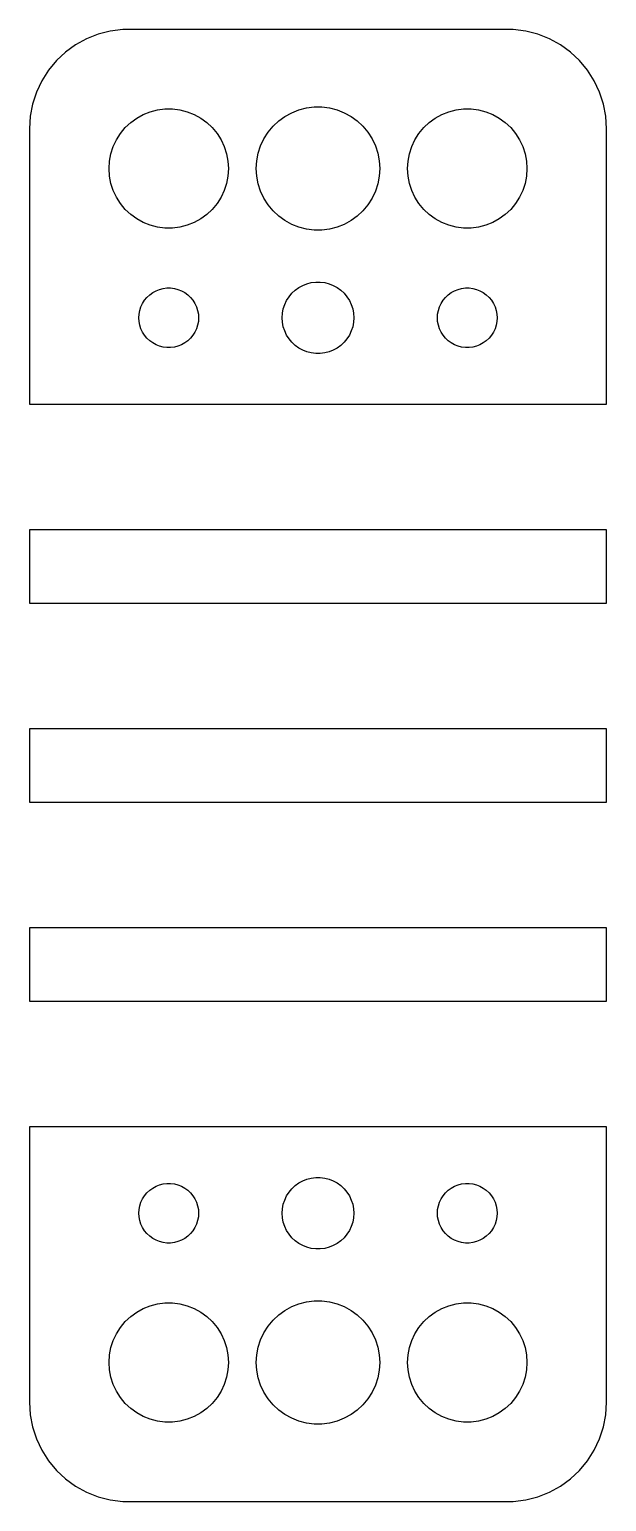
# Model space of a CAD drawing. Header units: metres. Extents: x -14 to 64, y 131 to 289.
# Drawn here: x -14.5 to 14.5, y 215 to 289 of the extents above; entities that cross this region are included whole.
import ezdxf

# ---------------------------------------------------------------- set-up
doc = ezdxf.new("R2010")
doc.units = ezdxf.units.M

msp = doc.modelspace()

# ---------------------------------------------------------------- linework, layer by layer
for p, q in [((-11.6289, 288.524), (-12.1791, 288.222)), ((-11.0451, 288.755), (-11.6289, 288.524)), ((-10.4369, 288.911), (-11.0451, 288.755)), ((-9.81395, 288.99), (-10.4369, 288.911)), ((9.81395, 288.99), (-9.81395, 288.99)), ((10.4369, 288.911), (9.81395, 288.99)), ((11.0451, 288.755), (10.4369, 288.911)), ((11.6289, 288.524), (11.0451, 288.755)), ((12.1791, 288.222), (11.6289, 288.524)), ((-12.6871, 287.853), (-13.1448, 287.423)), ((-12.1791, 288.222), (-12.6871, 287.853)), ((12.6871, 287.853), (12.1791, 288.222)), ((13.1448, 287.423), (12.6871, 287.853)), ((-13.1448, 287.423), (-13.5451, 286.939)), ((13.5451, 286.939), (13.1448, 287.423)), ((-13.8815, 286.409), (-14.1489, 285.841)), ((-13.5451, 286.939), (-13.8815, 286.409)), ((13.8815, 286.409), (13.5451, 286.939)), ((14.1489, 285.841), (13.8815, 286.409)), ((-14.1489, 285.841), (-14.3429, 285.243)), ((14.3429, 285.243), (14.1489, 285.841)), ((-14.3429, 285.243), (-14.4606, 284.627)), ((-8.77733, 284.714), (-8.42705, 284.853)), ((-8.42705, 284.853), (-8.06213, 284.947)), ((-8.06213, 284.947), (-7.68837, 284.994)), ((-7.68837, 284.994), (-7.31161, 284.994)), ((-7.31161, 284.994), (-6.93785, 284.947)), ((-6.93785, 284.947), (-6.57294, 284.853)), ((-6.57294, 284.853), (-6.22266, 284.714)), ((-1.3199, 284.805), (-0.95795, 284.948)), ((-0.95795, 284.948), (-0.58087, 285.045)), ((-0.58087, 285.045), (-0.19464, 285.094)), ((-0.19464, 285.094), (0.19464, 285.094)), ((0.19464, 285.094), (0.58087, 285.045)), ((0.58087, 285.045), (0.95795, 284.948)), ((0.95795, 284.948), (1.3199, 284.805)), ((6.22266, 284.714), (6.57294, 284.853)), ((6.57294, 284.853), (6.93785, 284.947)), ((6.93785, 284.947), (7.31161, 284.994)), ((7.31161, 284.994), (7.68837, 284.994)), ((7.68837, 284.994), (8.06213, 284.947)), ((8.06213, 284.947), (8.42705, 284.853)), ((8.42705, 284.853), (8.77733, 284.714)), ((14.4606, 284.627), (14.3429, 285.243)), ((-14.4606, 284.627), (-14.5, 284)), ((-9.6869, 284.054), (-9.41226, 284.312)), ((-9.41226, 284.312), (-9.10747, 284.533)), ((-9.10747, 284.533), (-8.77733, 284.714)), ((-6.22266, 284.714), (-5.89252, 284.533)), ((-5.89252, 284.533), (-5.58772, 284.312)), ((-5.58772, 284.312), (-5.31308, 284.054)), ((-2.50795, 283.822), (-2.2598, 284.122)), ((-2.2598, 284.122), (-1.97601, 284.389)), ((-1.97601, 284.389), (-1.66106, 284.617)), ((-1.66106, 284.617), (-1.3199, 284.805)), ((1.3199, 284.805), (1.66106, 284.617)), ((1.66106, 284.617), (1.97601, 284.389)), ((1.97601, 284.389), (2.2598, 284.122)), ((2.2598, 284.122), (2.50795, 283.822)), ((5.31308, 284.054), (5.58772, 284.312)), ((5.58772, 284.312), (5.89252, 284.533)), ((5.89252, 284.533), (6.22266, 284.714)), ((8.77733, 284.714), (9.10747, 284.533)), ((9.10747, 284.533), (9.41226, 284.312)), ((9.41226, 284.312), (9.6869, 284.054)), ((14.5, 284), (14.4606, 284.627)), ((-14.5, 284), (-14.5, 270.162)), ((-10.2893, 283.104), (-10.1289, 283.445)), ((-10.1289, 283.445), (-9.92705, 283.763)), ((-9.92705, 283.763), (-9.6869, 284.054)), ((-5.31308, 284.054), (-5.07294, 283.763)), ((-5.07294, 283.763), (-4.87108, 283.445)), ((-4.87108, 283.445), (-4.71066, 283.104)), ((-2.88229, 283.141), (-2.71654, 283.493)), ((-2.71654, 283.493), (-2.50795, 283.822)), ((2.50795, 283.822), (2.71654, 283.493)), ((2.71654, 283.493), (2.88229, 283.141)), ((4.71066, 283.104), (4.87108, 283.445)), ((4.87108, 283.445), (5.07294, 283.763)), ((5.07294, 283.763), (5.31308, 284.054)), ((9.6869, 284.054), (9.92705, 283.763)), ((9.92705, 283.763), (10.1289, 283.445)), ((10.1289, 283.445), (10.2893, 283.104)), ((14.5, 270.162), (14.5, 284)), ((-10.4763, 282.376), (-10.4057, 282.746)), ((-10.4057, 282.746), (-10.2893, 283.104)), ((-4.71066, 283.104), (-4.59424, 282.746)), ((-4.59424, 282.746), (-4.52365, 282.376)), ((-3.07555, 282.389), (-3.00259, 282.771)), ((-3.00259, 282.771), (-2.88229, 283.141)), ((2.88229, 283.141), (3.00259, 282.771)), ((3.00259, 282.771), (3.07555, 282.389)), ((4.52365, 282.376), (4.59424, 282.746)), ((4.59424, 282.746), (4.71066, 283.104)), ((10.2893, 283.104), (10.4057, 282.746)), ((10.4057, 282.746), (10.4763, 282.376)), ((-10.5, 282), (-10.4763, 282.376)), ((-10.4763, 281.624), (-10.5, 282)), ((-4.52365, 282.376), (-4.5, 282)), ((-4.5, 282), (-4.52365, 281.624)), ((-3.09999, 282), (-3.07555, 282.389)), ((-3.07555, 281.611), (-3.09999, 282)), ((3.07555, 282.389), (3.09999, 282)), ((3.09999, 282), (3.07555, 281.611)), ((4.5, 282), (4.52365, 282.376)), ((4.52365, 281.624), (4.5, 282)), ((10.4763, 282.376), (10.5, 282)), ((10.5, 282), (10.4763, 281.624)), ((-10.4057, 281.254), (-10.4763, 281.624)), ((-10.2893, 280.896), (-10.4057, 281.254)), ((-4.59424, 281.254), (-4.71066, 280.896)), ((-4.52365, 281.624), (-4.59424, 281.254)), ((-3.00259, 281.229), (-3.07555, 281.611)), ((-2.88229, 280.859), (-3.00259, 281.229)), ((3.00259, 281.229), (2.88229, 280.859)), ((3.07555, 281.611), (3.00259, 281.229)), ((4.59424, 281.254), (4.52365, 281.624)), ((4.71066, 280.896), (4.59424, 281.254)), ((10.4057, 281.254), (10.2893, 280.896)), ((10.4763, 281.624), (10.4057, 281.254)), ((-10.1289, 280.555), (-10.2893, 280.896)), ((-9.92705, 280.237), (-10.1289, 280.555)), ((-4.87108, 280.555), (-5.07294, 280.237)), ((-4.71066, 280.896), (-4.87108, 280.555)), ((-2.71654, 280.507), (-2.88229, 280.859)), ((-2.50795, 280.178), (-2.71654, 280.507)), ((2.71654, 280.507), (2.50795, 280.178)), ((2.88229, 280.859), (2.71654, 280.507)), ((4.87108, 280.555), (4.71066, 280.896)), ((5.07294, 280.237), (4.87108, 280.555)), ((10.1289, 280.555), (9.92705, 280.237)), ((10.2893, 280.896), (10.1289, 280.555)), ((-9.6869, 279.946), (-9.92705, 280.237)), ((-9.41226, 279.688), (-9.6869, 279.946)), ((-9.10747, 279.467), (-9.41226, 279.688)), ((-5.58772, 279.688), (-5.89252, 279.467)), ((-5.31308, 279.946), (-5.58772, 279.688)), ((-5.07294, 280.237), (-5.31308, 279.946)), ((-2.2598, 279.878), (-2.50795, 280.178)), ((-1.97601, 279.611), (-2.2598, 279.878)), ((2.2598, 279.878), (1.97601, 279.611)), ((2.50795, 280.178), (2.2598, 279.878)), ((5.31308, 279.946), (5.07294, 280.237)), ((5.58772, 279.688), (5.31308, 279.946)), ((5.89252, 279.467), (5.58772, 279.688)), ((9.41226, 279.688), (9.10747, 279.467)), ((9.6869, 279.946), (9.41226, 279.688)), ((9.92705, 280.237), (9.6869, 279.946)), ((-8.77733, 279.286), (-9.10747, 279.467)), ((-8.42705, 279.147), (-8.77733, 279.286)), ((-8.06213, 279.053), (-8.42705, 279.147)), ((-7.68837, 279.006), (-8.06213, 279.053)), ((-7.31161, 279.006), (-7.68837, 279.006)), ((-6.93785, 279.053), (-7.31161, 279.006)), ((-6.57294, 279.147), (-6.93785, 279.053)), ((-6.22266, 279.286), (-6.57294, 279.147)), ((-5.89252, 279.467), (-6.22266, 279.286)), ((-1.66106, 279.383), (-1.97601, 279.611)), ((-1.3199, 279.195), (-1.66106, 279.383)), ((-0.95795, 279.052), (-1.3199, 279.195)), ((-0.58087, 278.955), (-0.95795, 279.052)), ((-0.19464, 278.906), (-0.58087, 278.955)), ((0.19464, 278.906), (-0.19464, 278.906)), ((0.58087, 278.955), (0.19464, 278.906)), ((0.95795, 279.052), (0.58087, 278.955)), ((1.3199, 279.195), (0.95795, 279.052)), ((1.66106, 279.383), (1.3199, 279.195)), ((1.97601, 279.611), (1.66106, 279.383)), ((6.22266, 279.286), (5.89252, 279.467)), ((6.57294, 279.147), (6.22266, 279.286)), ((6.93785, 279.053), (6.57294, 279.147)), ((7.31161, 279.006), (6.93785, 279.053)), ((7.68837, 279.006), (7.31161, 279.006)), ((8.06213, 279.053), (7.68837, 279.006)), ((8.42705, 279.147), (8.06213, 279.053)), ((8.77733, 279.286), (8.42705, 279.147)), ((9.10747, 279.467), (8.77733, 279.286)), ((-7.96352, 275.927), (-7.78107, 275.973)), ((-7.78107, 275.973), (-7.59418, 275.997)), ((-7.59418, 275.997), (-7.40581, 275.997)), ((-7.40581, 275.997), (-7.21892, 275.973)), ((-7.21892, 275.973), (-7.03647, 275.927)), ((-1.14735, 275.887), (-0.96448, 276.02)), ((-0.96448, 276.02), (-0.76639, 276.129)), ((-0.76639, 276.129), (-0.55623, 276.212)), ((-0.55623, 276.212), (-0.33728, 276.268)), ((-0.33728, 276.268), (-0.11302, 276.296)), ((-0.11302, 276.296), (0.11302, 276.296)), ((0.11302, 276.296), (0.33728, 276.268)), ((0.33728, 276.268), (0.55623, 276.212)), ((0.55623, 276.212), (0.76639, 276.129)), ((0.76639, 276.129), (0.96448, 276.02)), ((0.96448, 276.02), (1.14735, 275.887)), ((7.03647, 275.927), (7.21892, 275.973)), ((7.21892, 275.973), (7.40581, 275.997)), ((7.40581, 275.997), (7.59418, 275.997)), ((7.59418, 275.997), (7.78107, 275.973)), ((7.78107, 275.973), (7.96352, 275.927)), ((-8.89465, 275.052), (-8.81445, 275.223)), ((-8.81445, 275.223), (-8.71352, 275.382)), ((-8.71352, 275.382), (-8.59344, 275.527)), ((-8.59344, 275.527), (-8.45613, 275.656)), ((-8.45613, 275.656), (-8.30373, 275.766)), ((-8.30373, 275.766), (-8.13866, 275.857)), ((-8.13866, 275.857), (-7.96352, 275.927)), ((-7.03647, 275.927), (-6.86133, 275.857)), ((-6.86133, 275.857), (-6.69626, 275.766)), ((-6.69626, 275.766), (-6.54385, 275.656)), ((-6.54385, 275.656), (-6.40654, 275.527)), ((-6.40654, 275.527), (-6.28647, 275.382)), ((-6.28647, 275.382), (-6.18553, 275.223)), ((-6.18553, 275.223), (-6.10533, 275.052)), ((-1.67358, 275.163), (-1.57735, 275.367)), ((-1.57735, 275.367), (-1.45622, 275.558)), ((-1.45622, 275.558), (-1.31213, 275.732)), ((-1.31213, 275.732), (-1.14735, 275.887)), ((1.14735, 275.887), (1.31213, 275.732)), ((1.31213, 275.732), (1.45622, 275.558)), ((1.45622, 275.558), (1.57735, 275.367)), ((1.57735, 275.367), (1.67358, 275.163)), ((6.10533, 275.052), (6.18553, 275.223)), ((6.18553, 275.223), (6.28647, 275.382)), ((6.28647, 275.382), (6.40654, 275.527)), ((6.40654, 275.527), (6.54385, 275.656)), ((6.54385, 275.656), (6.69626, 275.766)), ((6.69626, 275.766), (6.86133, 275.857)), ((6.86133, 275.857), (7.03647, 275.927)), ((7.96352, 275.927), (8.13866, 275.857)), ((8.13866, 275.857), (8.30373, 275.766)), ((8.30373, 275.766), (8.45613, 275.656)), ((8.45613, 275.656), (8.59344, 275.527)), ((8.59344, 275.527), (8.71352, 275.382)), ((8.71352, 275.382), (8.81445, 275.223)), ((8.81445, 275.223), (8.89465, 275.052)), ((-9, 274.5), (-8.98816, 274.688)), ((-8.98816, 274.312), (-9, 274.5)), ((-8.98816, 274.688), (-8.95287, 274.873)), ((-8.95287, 274.873), (-8.89465, 275.052)), ((-6.10533, 275.052), (-6.04712, 274.873)), ((-6.04712, 274.873), (-6.01183, 274.688)), ((-6.01183, 274.688), (-6, 274.5)), ((-6, 274.5), (-6.01183, 274.312)), ((-1.79999, 274.5), (-1.7858, 274.726)), ((-1.7858, 274.274), (-1.79999, 274.5)), ((-1.7858, 274.726), (-1.74344, 274.948)), ((-1.74344, 274.948), (-1.67358, 275.163)), ((1.67358, 275.163), (1.74344, 274.948)), ((1.74344, 274.948), (1.7858, 274.726)), ((1.7858, 274.726), (1.79999, 274.5)), ((1.79999, 274.5), (1.7858, 274.274)), ((6, 274.5), (6.01183, 274.688)), ((6.01183, 274.312), (6, 274.5)), ((6.01183, 274.688), (6.04712, 274.873)), ((6.04712, 274.873), (6.10533, 275.052)), ((8.89465, 275.052), (8.95287, 274.873)), ((8.95287, 274.873), (8.98816, 274.688)), ((8.98816, 274.688), (9, 274.5)), ((9, 274.5), (8.98816, 274.312)), ((-8.95287, 274.127), (-8.98816, 274.312)), ((-8.89465, 273.948), (-8.95287, 274.127)), ((-8.81445, 273.777), (-8.89465, 273.948)), ((-8.71352, 273.618), (-8.81445, 273.777)), ((-6.18553, 273.777), (-6.28647, 273.618)), ((-6.10533, 273.948), (-6.18553, 273.777)), ((-6.04712, 274.127), (-6.10533, 273.948)), ((-6.01183, 274.312), (-6.04712, 274.127)), ((-1.74344, 274.052), (-1.7858, 274.274)), ((-1.67358, 273.837), (-1.74344, 274.052)), ((-1.57735, 273.633), (-1.67358, 273.837)), ((1.67358, 273.837), (1.57735, 273.633)), ((1.74344, 274.052), (1.67358, 273.837)), ((1.7858, 274.274), (1.74344, 274.052)), ((6.04712, 274.127), (6.01183, 274.312)), ((6.10533, 273.948), (6.04712, 274.127)), ((6.18553, 273.777), (6.10533, 273.948)), ((6.28647, 273.618), (6.18553, 273.777)), ((8.81445, 273.777), (8.71352, 273.618)), ((8.89465, 273.948), (8.81445, 273.777)), ((8.95287, 274.127), (8.89465, 273.948)), ((8.98816, 274.312), (8.95287, 274.127)), ((-8.59344, 273.473), (-8.71352, 273.618)), ((-8.45613, 273.344), (-8.59344, 273.473)), ((-8.30373, 273.234), (-8.45613, 273.344)), ((-8.13866, 273.143), (-8.30373, 273.234)), ((-7.96352, 273.073), (-8.13866, 273.143)), ((-7.78107, 273.027), (-7.96352, 273.073)), ((-7.59418, 273.003), (-7.78107, 273.027)), ((-7.40581, 273.003), (-7.59418, 273.003)), ((-7.21892, 273.027), (-7.40581, 273.003)), ((-7.03647, 273.073), (-7.21892, 273.027)), ((-6.86133, 273.143), (-7.03647, 273.073)), ((-6.69626, 273.234), (-6.86133, 273.143)), ((-6.54385, 273.344), (-6.69626, 273.234)), ((-6.40654, 273.473), (-6.54385, 273.344)), ((-6.28647, 273.618), (-6.40654, 273.473)), ((-1.45622, 273.442), (-1.57735, 273.633)), ((-1.31213, 273.268), (-1.45622, 273.442)), ((-1.14735, 273.113), (-1.31213, 273.268)), ((-0.96448, 272.98), (-1.14735, 273.113)), ((1.14735, 273.113), (0.96448, 272.98)), ((1.31213, 273.268), (1.14735, 273.113)), ((1.45622, 273.442), (1.31213, 273.268)), ((1.57735, 273.633), (1.45622, 273.442)), ((6.40654, 273.473), (6.28647, 273.618)), ((6.54385, 273.344), (6.40654, 273.473)), ((6.69626, 273.234), (6.54385, 273.344)), ((6.86133, 273.143), (6.69626, 273.234)), ((7.03647, 273.073), (6.86133, 273.143)), ((7.21892, 273.027), (7.03647, 273.073)), ((7.40581, 273.003), (7.21892, 273.027)), ((7.59418, 273.003), (7.40581, 273.003)), ((7.78107, 273.027), (7.59418, 273.003)), ((7.96352, 273.073), (7.78107, 273.027)), ((8.13866, 273.143), (7.96352, 273.073)), ((8.30373, 273.234), (8.13866, 273.143)), ((8.45613, 273.344), (8.30373, 273.234)), ((8.59344, 273.473), (8.45613, 273.344)), ((8.71352, 273.618), (8.59344, 273.473)), ((-0.76639, 272.871), (-0.96448, 272.98)), ((-0.55623, 272.788), (-0.76639, 272.871)), ((-0.33728, 272.732), (-0.55623, 272.788)), ((-0.11302, 272.704), (-0.33728, 272.732)), ((0.11302, 272.704), (-0.11302, 272.704)), ((0.33728, 272.732), (0.11302, 272.704)), ((0.55623, 272.788), (0.33728, 272.732)), ((0.76639, 272.871), (0.55623, 272.788)), ((0.96448, 272.98), (0.76639, 272.871)), ((-14.5, 270.162), (14.5, 270.162)), ((14.5, 263.838), (-14.5, 263.838)), ((-14.5, 263.838), (-14.5, 260.162)), ((14.5, 260.162), (14.5, 263.838)), ((-14.5, 260.162), (14.5, 260.162)), ((14.5, 253.838), (-14.5, 253.838)), ((-14.5, 253.838), (-14.5, 250.162)), ((14.5, 250.162), (14.5, 253.838)), ((-14.5, 250.162), (14.5, 250.162)), ((14.5, 243.838), (-14.5, 243.838)), ((-14.5, 243.838), (-14.5, 240.162)), ((14.5, 240.162), (14.5, 243.838)), ((-14.5, 240.162), (14.5, 240.162)), ((14.5, 233.838), (-14.5, 233.838)), ((-14.5, 233.838), (-14.5, 220)), ((14.5, 220), (14.5, 233.838)), ((-8.30373, 230.766), (-8.13866, 230.857)), ((-8.13866, 230.857), (-7.96352, 230.927)), ((-7.96352, 230.927), (-7.78107, 230.973)), ((-7.78107, 230.973), (-7.59418, 230.997)), ((-7.59418, 230.997), (-7.40581, 230.997)), ((-7.40581, 230.997), (-7.21892, 230.973)), ((-7.21892, 230.973), (-7.03647, 230.927)), ((-7.03647, 230.927), (-6.86133, 230.857)), ((-6.86133, 230.857), (-6.69626, 230.766)), ((-1.31213, 230.732), (-1.14735, 230.887)), ((-1.14735, 230.887), (-0.96448, 231.02)), ((-0.96448, 231.02), (-0.76639, 231.129)), ((-0.76639, 231.129), (-0.55623, 231.212)), ((-0.55623, 231.212), (-0.33728, 231.268)), ((-0.33728, 231.268), (-0.11302, 231.296)), ((-0.11302, 231.296), (0.11302, 231.296)), ((0.11302, 231.296), (0.33728, 231.268)), ((0.33728, 231.268), (0.55623, 231.212)), ((0.55623, 231.212), (0.76639, 231.129)), ((0.76639, 231.129), (0.96448, 231.02)), ((0.96448, 231.02), (1.14735, 230.887)), ((1.14735, 230.887), (1.31213, 230.732)), ((6.69626, 230.766), (6.86133, 230.857)), ((6.86133, 230.857), (7.03647, 230.927)), ((7.03647, 230.927), (7.21892, 230.973)), ((7.21892, 230.973), (7.40581, 230.997)), ((7.40581, 230.997), (7.59418, 230.997)), ((7.59418, 230.997), (7.78107, 230.973)), ((7.78107, 230.973), (7.96352, 230.927)), ((7.96352, 230.927), (8.13866, 230.857)), ((8.13866, 230.857), (8.30373, 230.766)), ((-8.89465, 230.052), (-8.81445, 230.223)), ((-8.81445, 230.223), (-8.71352, 230.382)), ((-8.71352, 230.382), (-8.59344, 230.527)), ((-8.59344, 230.527), (-8.45613, 230.656)), ((-8.45613, 230.656), (-8.30373, 230.766)), ((-6.69626, 230.766), (-6.54385, 230.656)), ((-6.54385, 230.656), (-6.40654, 230.527)), ((-6.40654, 230.527), (-6.28647, 230.382)), ((-6.28647, 230.382), (-6.18553, 230.223)), ((-6.18553, 230.223), (-6.10533, 230.052)), ((-1.74344, 229.948), (-1.67358, 230.163)), ((-1.67358, 230.163), (-1.57735, 230.367)), ((-1.57735, 230.367), (-1.45622, 230.558)), ((-1.45622, 230.558), (-1.31213, 230.732)), ((1.31213, 230.732), (1.45622, 230.558)), ((1.45622, 230.558), (1.57735, 230.367)), ((1.57735, 230.367), (1.67358, 230.163)), ((1.67358, 230.163), (1.74344, 229.948)), ((6.10533, 230.052), (6.18553, 230.223)), ((6.18553, 230.223), (6.28647, 230.382)), ((6.28647, 230.382), (6.40654, 230.527)), ((6.40654, 230.527), (6.54385, 230.656)), ((6.54385, 230.656), (6.69626, 230.766)), ((8.30373, 230.766), (8.45613, 230.656)), ((8.45613, 230.656), (8.59344, 230.527)), ((8.59344, 230.527), (8.71352, 230.382)), ((8.71352, 230.382), (8.81445, 230.223)), ((8.81445, 230.223), (8.89465, 230.052)), ((-9, 229.5), (-8.98816, 229.688)), ((-8.98816, 229.312), (-9, 229.5)), ((-8.98816, 229.688), (-8.95287, 229.873)), ((-8.95287, 229.873), (-8.89465, 230.052)), ((-6.10533, 230.052), (-6.04712, 229.873)), ((-6.04712, 229.873), (-6.01183, 229.688)), ((-6.01183, 229.688), (-6, 229.5)), ((-6, 229.5), (-6.01183, 229.312)), ((-1.79999, 229.5), (-1.7858, 229.726)), ((-1.7858, 229.274), (-1.79999, 229.5)), ((-1.7858, 229.726), (-1.74344, 229.948)), ((1.74344, 229.948), (1.7858, 229.726)), ((1.7858, 229.726), (1.79999, 229.5)), ((1.79999, 229.5), (1.7858, 229.274)), ((6, 229.5), (6.01183, 229.688)), ((6.01183, 229.312), (6, 229.5)), ((6.01183, 229.688), (6.04712, 229.873)), ((6.04712, 229.873), (6.10533, 230.052)), ((8.89465, 230.052), (8.95287, 229.873)), ((8.95287, 229.873), (8.98816, 229.688)), ((8.98816, 229.688), (9, 229.5)), ((9, 229.5), (8.98816, 229.312)), ((-8.95287, 229.127), (-8.98816, 229.312)), ((-8.89465, 228.948), (-8.95287, 229.127)), ((-8.81445, 228.777), (-8.89465, 228.948)), ((-8.71352, 228.618), (-8.81445, 228.777)), ((-8.59344, 228.473), (-8.71352, 228.618)), ((-6.28647, 228.618), (-6.40654, 228.473)), ((-6.18553, 228.777), (-6.28647, 228.618)), ((-6.10533, 228.948), (-6.18553, 228.777)), ((-6.04712, 229.127), (-6.10533, 228.948)), ((-6.01183, 229.312), (-6.04712, 229.127)), ((-1.74344, 229.052), (-1.7858, 229.274)), ((-1.67358, 228.837), (-1.74344, 229.052)), ((-1.57735, 228.633), (-1.67358, 228.837)), ((-1.45622, 228.442), (-1.57735, 228.633)), ((1.57735, 228.633), (1.45622, 228.442)), ((1.67358, 228.837), (1.57735, 228.633)), ((1.74344, 229.052), (1.67358, 228.837)), ((1.7858, 229.274), (1.74344, 229.052)), ((6.04712, 229.127), (6.01183, 229.312)), ((6.10533, 228.948), (6.04712, 229.127)), ((6.18553, 228.777), (6.10533, 228.948)), ((6.28647, 228.618), (6.18553, 228.777)), ((6.40654, 228.473), (6.28647, 228.618)), ((8.71352, 228.618), (8.59344, 228.473)), ((8.81445, 228.777), (8.71352, 228.618)), ((8.89465, 228.948), (8.81445, 228.777)), ((8.95287, 229.127), (8.89465, 228.948)), ((8.98816, 229.312), (8.95287, 229.127)), ((-8.45613, 228.344), (-8.59344, 228.473)), ((-8.30373, 228.234), (-8.45613, 228.344)), ((-8.13866, 228.143), (-8.30373, 228.234)), ((-7.96352, 228.073), (-8.13866, 228.143)), ((-7.78107, 228.027), (-7.96352, 228.073)), ((-7.59418, 228.003), (-7.78107, 228.027)), ((-7.40581, 228.003), (-7.59418, 228.003)), ((-7.21892, 228.027), (-7.40581, 228.003)), ((-7.03647, 228.073), (-7.21892, 228.027)), ((-6.86133, 228.143), (-7.03647, 228.073)), ((-6.69626, 228.234), (-6.86133, 228.143)), ((-6.54385, 228.344), (-6.69626, 228.234)), ((-6.40654, 228.473), (-6.54385, 228.344)), ((-1.31213, 228.268), (-1.45622, 228.442)), ((-1.14735, 228.113), (-1.31213, 228.268)), ((-0.96448, 227.98), (-1.14735, 228.113)), ((-0.76639, 227.871), (-0.96448, 227.98)), ((-0.55623, 227.788), (-0.76639, 227.871)), ((0.76639, 227.871), (0.55623, 227.788)), ((0.96448, 227.98), (0.76639, 227.871)), ((1.14735, 228.113), (0.96448, 227.98)), ((1.31213, 228.268), (1.14735, 228.113)), ((1.45622, 228.442), (1.31213, 228.268)), ((6.54385, 228.344), (6.40654, 228.473)), ((6.69626, 228.234), (6.54385, 228.344)), ((6.86133, 228.143), (6.69626, 228.234)), ((7.03647, 228.073), (6.86133, 228.143)), ((7.21892, 228.027), (7.03647, 228.073)), ((7.40581, 228.003), (7.21892, 228.027)), ((7.59418, 228.003), (7.40581, 228.003)), ((7.78107, 228.027), (7.59418, 228.003)), ((7.96352, 228.073), (7.78107, 228.027)), ((8.13866, 228.143), (7.96352, 228.073)), ((8.30373, 228.234), (8.13866, 228.143)), ((8.45613, 228.344), (8.30373, 228.234)), ((8.59344, 228.473), (8.45613, 228.344)), ((-0.33728, 227.732), (-0.55623, 227.788)), ((-0.11302, 227.704), (-0.33728, 227.732)), ((0.11302, 227.704), (-0.11302, 227.704)), ((0.33728, 227.732), (0.11302, 227.704)), ((0.55623, 227.788), (0.33728, 227.732)), ((-8.42705, 224.853), (-8.06213, 224.947)), ((-8.06213, 224.947), (-7.68837, 224.994)), ((-7.68837, 224.994), (-7.31161, 224.994)), ((-7.31161, 224.994), (-6.93785, 224.947)), ((-6.93785, 224.947), (-6.57294, 224.853)), ((-1.3199, 224.805), (-0.95795, 224.948)), ((-0.95795, 224.948), (-0.58087, 225.045)), ((-0.58087, 225.045), (-0.19464, 225.094)), ((-0.19464, 225.094), (0.19464, 225.094)), ((0.19464, 225.094), (0.58087, 225.045)), ((0.58087, 225.045), (0.95795, 224.948)), ((0.95795, 224.948), (1.3199, 224.805)), ((6.57294, 224.853), (6.93785, 224.947)), ((6.93785, 224.947), (7.31161, 224.994)), ((7.31161, 224.994), (7.68837, 224.994)), ((7.68837, 224.994), (8.06213, 224.947)), ((8.06213, 224.947), (8.42705, 224.853)), ((-9.6869, 224.054), (-9.41226, 224.312)), ((-9.41226, 224.312), (-9.10747, 224.533)), ((-9.10747, 224.533), (-8.77733, 224.714)), ((-8.77733, 224.714), (-8.42705, 224.853)), ((-6.57294, 224.853), (-6.22266, 224.714)), ((-6.22266, 224.714), (-5.89252, 224.533)), ((-5.89252, 224.533), (-5.58772, 224.312)), ((-5.58772, 224.312), (-5.31308, 224.054)), ((-2.2598, 224.122), (-1.97601, 224.389)), ((-1.97601, 224.389), (-1.66106, 224.617)), ((-1.66106, 224.617), (-1.3199, 224.805)), ((1.3199, 224.805), (1.66106, 224.617)), ((1.66106, 224.617), (1.97601, 224.389)), ((1.97601, 224.389), (2.2598, 224.122)), ((5.31308, 224.054), (5.58772, 224.312)), ((5.58772, 224.312), (5.89252, 224.533)), ((5.89252, 224.533), (6.22266, 224.714)), ((6.22266, 224.714), (6.57294, 224.853)), ((8.42705, 224.853), (8.77733, 224.714)), ((8.77733, 224.714), (9.10747, 224.533)), ((9.10747, 224.533), (9.41226, 224.312)), ((9.41226, 224.312), (9.6869, 224.054)), ((-10.2893, 223.104), (-10.1289, 223.445)), ((-10.1289, 223.445), (-9.92705, 223.763)), ((-9.92705, 223.763), (-9.6869, 224.054)), ((-5.31308, 224.054), (-5.07294, 223.763)), ((-5.07294, 223.763), (-4.87108, 223.445)), ((-4.87108, 223.445), (-4.71066, 223.104)), ((-2.88229, 223.141), (-2.71654, 223.493)), ((-2.71654, 223.493), (-2.50795, 223.822)), ((-2.50795, 223.822), (-2.2598, 224.122)), ((2.2598, 224.122), (2.50795, 223.822)), ((2.50795, 223.822), (2.71654, 223.493)), ((2.71654, 223.493), (2.88229, 223.141)), ((4.71066, 223.104), (4.87108, 223.445)), ((4.87108, 223.445), (5.07294, 223.763)), ((5.07294, 223.763), (5.31308, 224.054)), ((9.6869, 224.054), (9.92705, 223.763)), ((9.92705, 223.763), (10.1289, 223.445)), ((10.1289, 223.445), (10.2893, 223.104)), ((-10.4763, 222.376), (-10.4057, 222.746)), ((-10.4057, 222.746), (-10.2893, 223.104)), ((-4.71066, 223.104), (-4.59424, 222.746)), ((-4.59424, 222.746), (-4.52365, 222.376)), ((-3.07555, 222.389), (-3.00259, 222.771)), ((-3.00259, 222.771), (-2.88229, 223.141)), ((2.88229, 223.141), (3.00259, 222.771)), ((3.00259, 222.771), (3.07555, 222.389)), ((4.52365, 222.376), (4.59424, 222.746)), ((4.59424, 222.746), (4.71066, 223.104)), ((10.2893, 223.104), (10.4057, 222.746)), ((10.4057, 222.746), (10.4763, 222.376)), ((-10.5, 222), (-10.4763, 222.376)), ((-10.4763, 221.624), (-10.5, 222)), ((-4.52365, 222.376), (-4.5, 222)), ((-4.5, 222), (-4.52365, 221.624)), ((-3.09999, 222), (-3.07555, 222.389)), ((-3.07555, 221.611), (-3.09999, 222)), ((3.07555, 222.389), (3.09999, 222)), ((3.09999, 222), (3.07555, 221.611)), ((4.5, 222), (4.52365, 222.376)), ((4.52365, 221.624), (4.5, 222)), ((10.4763, 222.376), (10.5, 222)), ((10.5, 222), (10.4763, 221.624)), ((-10.4057, 221.254), (-10.4763, 221.624)), ((-10.2893, 220.896), (-10.4057, 221.254)), ((-4.59424, 221.254), (-4.71066, 220.896)), ((-4.52365, 221.624), (-4.59424, 221.254)), ((-3.00259, 221.229), (-3.07555, 221.611)), ((-2.88229, 220.859), (-3.00259, 221.229)), ((3.00259, 221.229), (2.88229, 220.859)), ((3.07555, 221.611), (3.00259, 221.229)), ((4.59424, 221.254), (4.52365, 221.624)), ((4.71066, 220.896), (4.59424, 221.254)), ((10.4057, 221.254), (10.2893, 220.896)), ((10.4763, 221.624), (10.4057, 221.254)), ((-10.1289, 220.555), (-10.2893, 220.896)), ((-9.92705, 220.237), (-10.1289, 220.555)), ((-4.87108, 220.555), (-5.07294, 220.237)), ((-4.71066, 220.896), (-4.87108, 220.555)), ((-2.71654, 220.507), (-2.88229, 220.859)), ((-2.50795, 220.178), (-2.71654, 220.507)), ((2.71654, 220.507), (2.50795, 220.178)), ((2.88229, 220.859), (2.71654, 220.507)), ((4.87108, 220.555), (4.71066, 220.896)), ((5.07294, 220.237), (4.87108, 220.555)), ((10.1289, 220.555), (9.92705, 220.237)), ((10.2893, 220.896), (10.1289, 220.555)), ((-14.5, 220), (-14.4606, 219.373)), ((-9.6869, 219.946), (-9.92705, 220.237)), ((-9.41226, 219.688), (-9.6869, 219.946)), ((-5.31308, 219.946), (-5.58772, 219.688)), ((-5.07294, 220.237), (-5.31308, 219.946)), ((-2.2598, 219.878), (-2.50795, 220.178)), ((-1.97601, 219.611), (-2.2598, 219.878)), ((2.2598, 219.878), (1.97601, 219.611)), ((2.50795, 220.178), (2.2598, 219.878)), ((5.31308, 219.946), (5.07294, 220.237)), ((5.58772, 219.688), (5.31308, 219.946)), ((9.6869, 219.946), (9.41226, 219.688)), ((9.92705, 220.237), (9.6869, 219.946)), ((14.4606, 219.373), (14.5, 220)), ((-14.4606, 219.373), (-14.3429, 218.757)), ((-9.10747, 219.467), (-9.41226, 219.688)), ((-8.77733, 219.286), (-9.10747, 219.467)), ((-8.42705, 219.147), (-8.77733, 219.286)), ((-8.06213, 219.053), (-8.42705, 219.147)), ((-7.68837, 219.006), (-8.06213, 219.053)), ((-7.31161, 219.006), (-7.68837, 219.006)), ((-6.93785, 219.053), (-7.31161, 219.006)), ((-6.57294, 219.147), (-6.93785, 219.053)), ((-6.22266, 219.286), (-6.57294, 219.147)), ((-5.89252, 219.467), (-6.22266, 219.286)), ((-5.58772, 219.688), (-5.89252, 219.467)), ((-1.66106, 219.383), (-1.97601, 219.611)), ((-1.3199, 219.195), (-1.66106, 219.383)), ((-0.95795, 219.052), (-1.3199, 219.195)), ((-0.58087, 218.955), (-0.95795, 219.052)), ((0.95795, 219.052), (0.58087, 218.955)), ((1.3199, 219.195), (0.95795, 219.052)), ((1.66106, 219.383), (1.3199, 219.195)), ((1.97601, 219.611), (1.66106, 219.383)), ((5.89252, 219.467), (5.58772, 219.688)), ((6.22266, 219.286), (5.89252, 219.467)), ((6.57294, 219.147), (6.22266, 219.286)), ((6.93785, 219.053), (6.57294, 219.147)), ((7.31161, 219.006), (6.93785, 219.053)), ((7.68837, 219.006), (7.31161, 219.006)), ((8.06213, 219.053), (7.68837, 219.006)), ((8.42705, 219.147), (8.06213, 219.053)), ((8.77733, 219.286), (8.42705, 219.147)), ((9.10747, 219.467), (8.77733, 219.286)), ((9.41226, 219.688), (9.10747, 219.467)), ((14.3429, 218.757), (14.4606, 219.373)), ((-14.3429, 218.757), (-14.1489, 218.159)), ((-0.19464, 218.906), (-0.58087, 218.955)), ((0.19464, 218.906), (-0.19464, 218.906)), ((0.58087, 218.955), (0.19464, 218.906)), ((14.1489, 218.159), (14.3429, 218.757)), ((-14.1489, 218.159), (-13.8815, 217.591)), ((-13.8815, 217.591), (-13.5451, 217.061)), ((13.5451, 217.061), (13.8815, 217.591)), ((13.8815, 217.591), (14.1489, 218.159)), ((-13.5451, 217.061), (-13.1448, 216.577)), ((13.1448, 216.577), (13.5451, 217.061)), ((-13.1448, 216.577), (-12.6871, 216.147)), ((-12.6871, 216.147), (-12.1791, 215.778)), ((12.1791, 215.778), (12.6871, 216.147)), ((12.6871, 216.147), (13.1448, 216.577)), ((-12.1791, 215.778), (-11.6289, 215.476)), ((-11.6289, 215.476), (-11.0451, 215.245)), ((11.0451, 215.245), (11.6289, 215.476)), ((11.6289, 215.476), (12.1791, 215.778)), ((-11.0451, 215.245), (-10.4369, 215.089)), ((-10.4369, 215.089), (-9.81395, 215.01)), ((-9.81395, 215.01), (9.81395, 215.01)), ((9.81395, 215.01), (10.4369, 215.089)), ((10.4369, 215.089), (11.0451, 215.245))]:
    msp.add_line(p, q)

doc.saveas('drawing.dxf')
